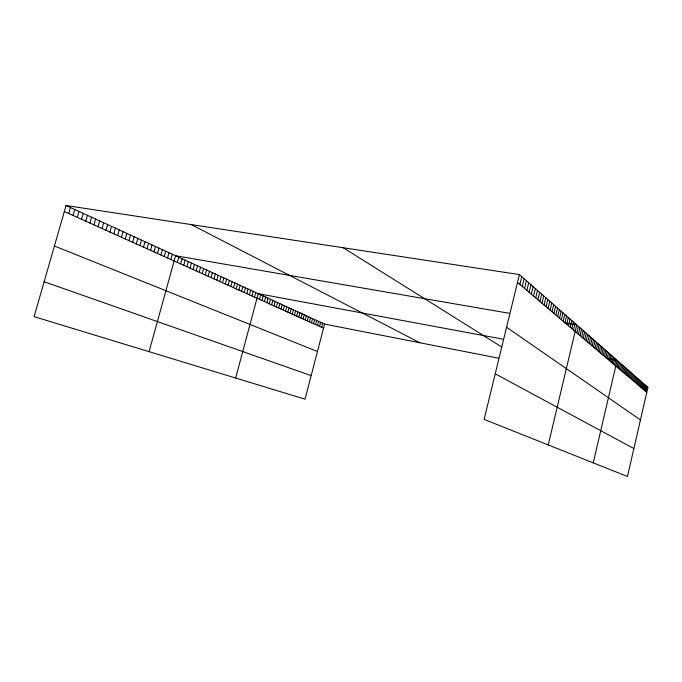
<?xml version="1.0" encoding="UTF-8"?>
<svg xmlns="http://www.w3.org/2000/svg" width="682" height="682" viewBox="0 0 682 682"><rect width="100%" height="100%" fill="white"/><g stroke="black" fill="none" stroke-linecap="round" stroke-linejoin="round"><path stroke-width="1.02" d="M639.358 385.978L640.517 380.957M640.313 386.788L641.464 381.792M641.268 387.598L642.41 382.628M642.205 388.399L643.348 383.446M643.143 389.192L644.277 384.264M644.064 389.976L645.189 385.066M644.984 390.752L646.101 385.867M645.888 391.528L647.005 386.66M519.411 274.582L647.9 387.444L627.466 476.488L484.109 419.387L519.411 274.582L66.069 205.512L34.1 316.644L305.033 399.166L324.598 324.103L66.069 205.512M623.86 372.807L625.104 367.428M624.959 373.745L626.204 368.391M626.05 374.674L627.287 369.346M627.133 375.594L628.369 370.292M628.207 376.507L629.435 371.221M629.273 377.402L630.483 372.15M630.321 378.297L631.532 373.071M631.362 379.183L632.572 373.983M632.393 380.062L633.595 374.878M633.416 380.931L634.61 375.773M634.431 381.792L635.615 376.66M635.436 382.645L636.613 377.538M636.434 383.489L637.602 378.399M637.414 384.324L638.582 379.26M638.395 385.16L639.554 380.113M607.142 358.604L608.497 352.833M608.421 359.687L609.768 353.949M609.691 360.761L611.021 355.049M610.936 361.827L612.266 356.149M612.18 362.875L613.493 357.223M613.399 363.924L614.712 358.297M614.618 364.947L615.923 359.354M593.255 462.865L617.116 360.403L606.196 358.374M616.997 366.976L618.293 361.434M618.173 367.973L619.452 362.457M619.333 368.962L620.603 363.472M620.475 369.934L621.745 364.478M621.617 370.897L622.879 365.467M622.743 371.861L623.996 366.447M592.147 345.859L593.587 339.738M593.587 347.078L595.019 341M595.011 348.289L596.435 342.236M596.418 349.482L597.833 343.464M597.807 350.667L599.214 344.683M599.188 351.844L600.586 345.885M600.552 352.995L601.942 347.078M601.899 354.146L603.28 348.255M603.229 355.279L604.602 349.414M604.55 356.396L605.914 350.565M605.855 357.504L607.21 351.707M548.234 444.937L576.725 324.922L564.167 322.757M576.81 332.825L578.345 326.354M578.43 334.197L579.947 327.761M580.024 335.553L581.541 329.15M581.601 336.891L583.101 330.531M583.161 338.221L584.653 331.895M584.696 339.525L586.188 333.234M586.222 340.821L587.696 334.564M587.731 342.1L589.197 335.885M589.222 343.37L590.68 337.181M590.689 344.623L592.138 338.468M559.538 318.144L561.184 311.273M561.363 319.696L562.991 312.868M563.162 321.231L564.781 314.436M564.943 322.739L566.554 315.988M566.699 324.231L568.302 317.522M568.438 325.706L570.024 319.04M570.152 327.164L571.729 320.54M571.848 328.605L573.417 322.015M573.519 330.028L575.079 323.481M544.066 304.999L545.805 297.77M546.086 306.712L547.817 299.534M548.081 308.409L549.803 301.274M550.059 310.088L551.755 302.996M552.002 311.742L553.69 304.692M553.92 313.37L555.6 306.371M555.813 314.982L557.484 308.025M557.688 316.576L559.342 309.662M529.104 292.288L530.946 284.709M531.329 294.181L533.154 286.653M533.529 296.039L535.336 288.571M535.694 297.881L537.484 290.455M537.825 299.696L539.607 292.322M539.931 301.487L541.704 294.164M542.011 303.251L543.767 295.979M519.889 284.445L521.781 276.662M522.242 286.449L524.126 278.716M524.56 288.426L526.427 280.745M526.854 290.37L528.703 282.74M309.381 321.819L310.481 317.624M311.444 322.748L312.544 318.571M313.498 323.677L314.59 319.508M315.536 324.589L316.618 320.438M317.556 325.502L318.639 321.367M319.568 326.405L320.642 322.288M321.554 327.3L322.629 323.2M292.246 314.112L293.388 309.781M294.445 315.101L295.579 310.787M296.627 316.081L297.761 311.793M298.793 317.053L299.918 312.782M300.95 318.025L302.066 313.763M303.081 318.988L304.198 314.743M305.195 319.935L306.303 315.706M307.292 320.881L308.4 316.67M276.338 306.951L277.514 302.501M278.665 308L279.842 303.567M280.975 309.04L282.143 304.624M283.26 310.071L284.428 305.672M285.536 311.086L286.696 306.712M287.787 312.1L288.946 307.744M290.029 313.115L291.171 308.767M235.665 378.033L258.239 293.661L502.898 339.159M259.492 299.372L260.72 294.795M261.956 300.481L263.175 295.928M264.403 301.58L265.613 297.045M266.833 302.672L268.035 298.153M269.237 303.754L270.439 299.253M271.624 304.828L272.817 300.344M273.993 305.894L275.178 301.427M241.573 291.308L242.835 286.593M244.199 292.484L245.46 287.795M246.807 293.661L248.06 288.989M249.39 294.82L250.635 290.174M251.948 295.971L253.193 291.342M254.488 297.122L255.724 292.51M222.511 282.732L223.824 277.872M225.307 283.985L226.612 279.151M228.078 285.229L229.382 280.421M230.823 286.466L232.119 281.683M233.542 287.693L234.83 282.928M236.245 288.904L237.524 284.155M238.922 290.114L240.192 285.383M208.155 276.27L209.502 271.308M211.079 277.583L212.417 272.647M213.978 278.887L215.307 273.968M216.842 280.174L218.172 275.281M219.689 281.461L221.011 276.585M190.031 268.111L191.429 263.013M193.117 269.501L194.515 264.428M196.186 270.882L197.567 265.827M199.221 272.246L200.593 267.216M202.222 273.601L203.594 268.597M205.205 274.94L206.561 269.953M170.85 259.484L172.299 254.241M149.077 351.665L175.564 255.741L509.505 313.328M177.371 262.408L178.803 257.225M180.577 263.857L182 258.691M183.756 265.289L185.172 260.149M186.911 266.705L188.317 261.59M154.004 251.897L155.496 246.534M157.44 253.44L158.923 248.103M160.841 254.974L162.316 249.663M164.209 256.492L165.675 251.206M167.55 257.992L169.008 252.732M139.904 245.554L141.438 240.081M143.484 247.165L145.002 241.718M147.022 248.76L148.54 243.338M150.526 250.337L152.035 244.94M121.464 237.251L123.041 231.641M125.224 238.947L126.801 233.363M128.958 240.627L130.509 235.068M132.64 242.28L134.192 236.756M136.289 243.926L137.832 238.427M106.008 230.294L107.628 224.574M109.93 232.068L111.541 226.373M113.817 233.815L115.411 228.146M117.662 235.546L119.248 229.902M85.736 221.173L87.415 215.299M89.879 223.04L91.541 217.191M93.971 224.881L95.625 219.067M98.029 226.705L99.666 220.925M102.036 228.513L103.673 222.758M68.703 213.509L70.425 207.507M73.034 215.461L74.747 209.493M77.313 217.388L79.01 211.446M81.55 219.289L83.238 213.389M324.598 324.103L498.568 358.186M638.275 385.56L647.9 387.444M44.142 281.734L311.163 375.637M54.415 245.997L317.454 351.511M64.33 211.539L323.532 328.187M191.275 224.583L419.924 342.782M495.217 373.804L633.876 448.56M343.208 247.737L501.662 346.95M506.573 327.241L640.449 419.933M517.502 282.416L646.792 392.295"/></g></svg>
